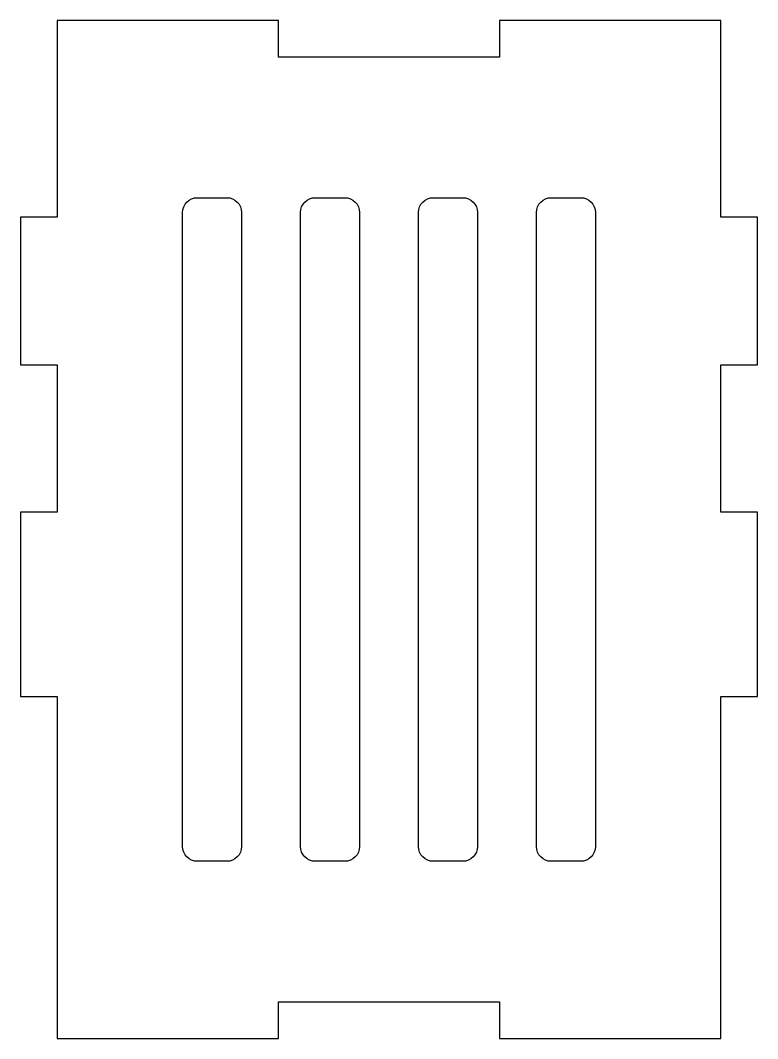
# Model space of a CAD drawing. Header units: millimetres. Extents: x -5 to 95, y 0 to 138.
import ezdxf

# ---------------------------------------------------------------- set-up
doc = ezdxf.new("R2010")
doc.units = ezdxf.units.MM

msp = doc.modelspace()

# ---------------------------------------------------------------- linework, layer by layer
msp.add_lwpolyline([(90, 111.4), (90, 138.1), (60, 138.1), (60, 133.1), (30, 133.1), (30, 138.1), (0, 138.1), (0, 111.4), (-5, 111.4), (-5, 91.4), (0, 91.4), (0, 71.4), (-5, 71.4), (-5, 46.4), (0, 46.4), (0, 0), (30, 0), (30, 5), (60, 5), (60, 0), (90, 0), (90, 46.4), (95, 46.4), (95, 71.4), (90, 71.4), (90, 91.4), (95, 91.4), (95, 111.4)], close=True)
for points in [[(19, 114.05), (23, 114.05, -0.414214), (25, 112.05), (25, 26.05, -0.414214), (23, 24.05), (19, 24.05, -0.414214), (17, 26.05), (17, 112.05, -0.414214)], [(35, 114.05), (39, 114.05, -0.414214), (41, 112.05), (41, 26.05, -0.414214), (39, 24.05), (35, 24.05, -0.414214), (33, 26.05), (33, 112.05, -0.414214)], [(51, 114.05), (55, 114.05, -0.414214), (57, 112.05), (57, 26.05, -0.414214), (55, 24.05), (51, 24.05, -0.414214), (49, 26.05), (49, 112.05, -0.414214)], [(67, 114.05), (71, 114.05, -0.414214), (73, 112.05), (73, 26.05, -0.414214), (71, 24.05), (67, 24.05, -0.414214), (65, 26.05), (65, 112.05, -0.414214)]]:
    msp.add_lwpolyline(points, format="xyb", close=True)

doc.saveas('drawing.dxf')
